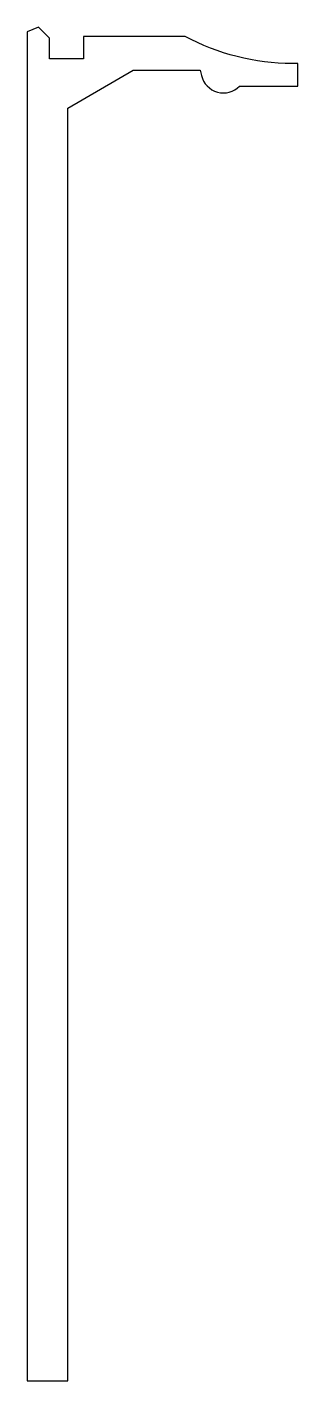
# Model space of a CAD drawing. Header units: millimetres. Extents: x 0.2 to 12.2, y -60 to -0.1.
import ezdxf

# ---------------------------------------------------------------- set-up
doc = ezdxf.new("R2010")
doc.units = ezdxf.units.MM

msp = doc.modelspace()

# ---------------------------------------------------------------- linework, layer by layer
msp.add_lwpolyline([(7.2, -0.5), (2.7, -0.5), (2.7, -1.5), (1.2, -1.5), (1.2, -0.576), (0.712, -0.088), (0.2, -0.3), (0.2, -60), (2, -60), (2, -3.674), (4.9, -2), (7.872, -2), (7.927, -2.231, 0.590401), (9.614, -2.7), (12.2, -2.7), (12.2, -1.7), (11.95, -1.7, -0.124369), (7.2, -0.5)], format="xyb", close=True)

doc.saveas('drawing.dxf')
